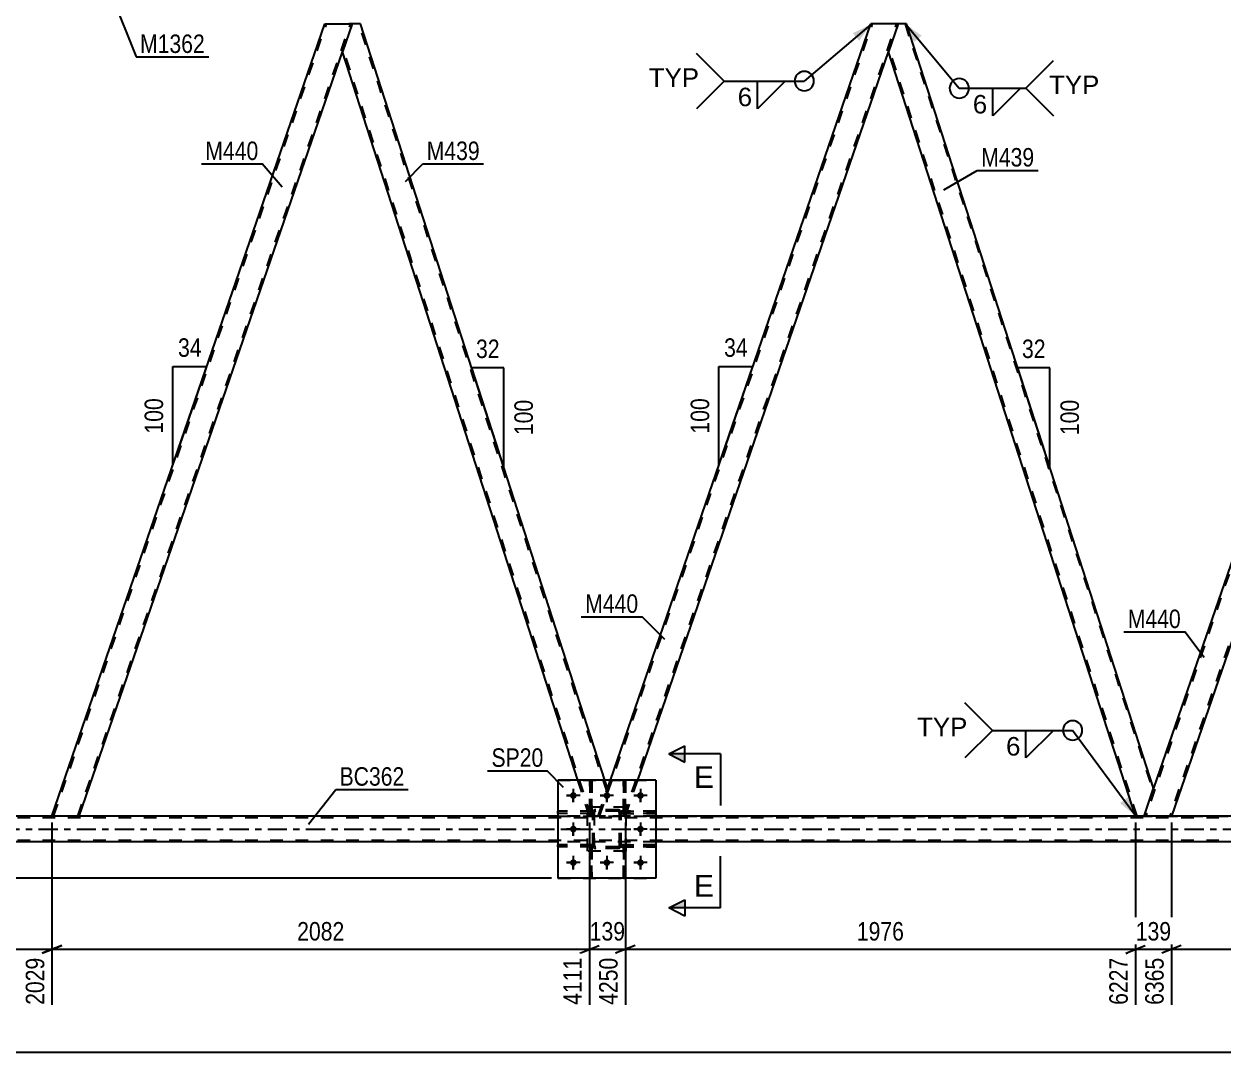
# Model space of a CAD drawing. Header units: millimetres. Extents: x 0 to 841, y 0 to 594.
# Drawn here: x 97.8 to 283.7, y 281.9 to 441.2 of the extents above; entities that cross this region are included whole.
import ezdxf

# ---------------------------------------------------------------- set-up
doc = ezdxf.new("R2010")
doc.units = ezdxf.units.MM
doc.linetypes.add('DXK_LINE_DOT2', pattern=[3.9198, 1.9599, -1.9599])
doc.linetypes.add('DXK_LINE_DOT3', pattern=[5.9187, 2.979, -0.9799, 0.9799, -0.9799])
doc.styles.add('Arial', font='ARIAL.TTF', dxfattribs={"height": 0.2})
doc.styles.add('Arial Narrow', font='ARIALN.TTF', dxfattribs={"height": 0.2})

# ---------------------------------------------------------------- blocks, each defined once
blk = doc.blocks.new('Part-122573297-3753 - 3751')
at = {"color": 7, "linetype": 'DXK_LINE_DOT2'}
for p, q in [((185.88, 318.94), (185.91, 319.12)), ((185.91, 319.12), (185.88, 318.94)), ((185.88, 313.9), (185.88, 318.94)), ((185.88, 318.94), (185.88, 318.94)), ((185.88, 313.9), (185.88, 318.94)), ((186.12, 318.94), (186.13, 319.03)), ((186.13, 319.03), (186.12, 318.94)), ((186.12, 313.9), (186.12, 318.94)), ((186.12, 318.94), (186.12, 318.94)), ((186.12, 318.94), (186.12, 313.9)), ((186.13, 319.03), (186.19, 319.11)), ((186.19, 319.11), (186.13, 319.03)), ((186.17, 319.38), (186.36, 319.42)), ((186.36, 319.42), (186.17, 319.38)), ((186.19, 319.11), (186.26, 319.16)), ((186.26, 319.16), (186.19, 319.11)), ((186.36, 319.18), (186.26, 319.16)), ((189.8, 319.42), (186.36, 319.42)), ((189.8, 319.18), (186.36, 319.18)), ((189.8, 319.42), (189.98, 319.38)), ((189.98, 319.38), (189.8, 319.42)), ((189.89, 319.16), (189.8, 319.18)), ((189.89, 319.16), (189.97, 319.11)), ((189.97, 319.11), (190.02, 319.03)), ((190.02, 319.03), (189.97, 319.11)), ((190.02, 319.03), (190.04, 318.94)), ((190.04, 318.94), (190.02, 319.03)), ((190.04, 313.9), (190.04, 318.94)), ((190.04, 318.94), (190.04, 318.94)), ((190.04, 313.9), (190.04, 318.94)), ((190.24, 319.12), (190.28, 318.94)), ((190.28, 318.94), (190.24, 319.12)), ((190.28, 313.9), (190.28, 318.94)), ((190.28, 318.94), (190.28, 318.94)), ((190.28, 313.9), (190.28, 318.94)), ((185.88, 313.9), (185.88, 313.9)), ((185.91, 313.71), (185.88, 313.9)), ((185.88, 313.9), (185.91, 313.71)), ((186.12, 313.9), (186.12, 313.9)), ((186.13, 313.81), (186.12, 313.9)), ((186.12, 313.9), (186.13, 313.81)), ((186.19, 313.73), (186.13, 313.81)), ((186.13, 313.81), (186.19, 313.73)), ((186.36, 313.42), (186.17, 313.45)), ((186.17, 313.45), (186.36, 313.42)), ((186.26, 313.68), (186.19, 313.73)), ((186.36, 313.66), (186.26, 313.68)), ((189.8, 313.66), (186.36, 313.66)), ((189.8, 313.42), (186.36, 313.42)), ((189.89, 313.68), (189.8, 313.66)), ((189.98, 313.45), (189.8, 313.42)), ((189.8, 313.42), (189.98, 313.45)), ((189.97, 313.73), (189.89, 313.68)), ((189.89, 313.68), (189.97, 313.73)), ((190.02, 313.81), (189.97, 313.73)), ((189.97, 313.73), (190.02, 313.81)), ((190.04, 313.9), (190.02, 313.81)), ((190.02, 313.81), (190.04, 313.9)), ((190.04, 313.9), (190.04, 313.9)), ((190.28, 313.9), (190.24, 313.71)), ((190.24, 313.71), (190.28, 313.9)), ((190.28, 313.9), (190.28, 313.9))]:
    blk.add_line(p, q, dxfattribs=at)
at = {"color": 7, "linetype": 'DXK_LINE_DOT3'}
blk.add_line((188.08, 316.42), (188.08, 316.42), dxfattribs=at)
at = {"color": 7, "linetype": 'DXK_LINE_DOT2'}
for centre, start, end in [((186.36, 318.94), 112.5057, 157.5057), ((186.36, 318.94), 112.5057, 157.5057), ((189.8, 318.94), 22.5057, 67.5057), ((189.8, 318.94), 22.5057, 67.5057), ((186.36, 313.9), 202.5057, 247.5057), ((186.36, 313.9), 202.5057, 247.5057), ((189.8, 313.9), 292.5057, 337.5057), ((189.8, 313.9), 292.5057, 337.5057)]:
    blk.add_arc(centre, 0.48, start, end, dxfattribs=at)
blk = doc.blocks.new('Bolt-122573297-3758 - 3751')
at = {"color": 1, "linetype": 'Continuous'}
for p, q in [((182.88, 322.66), (182.88, 321.96)), ((188.08, 322.66), (188.08, 321.96)), ((193.28, 322.66), (193.28, 321.96)), ((181.84, 321.62), (182.53, 321.62)), ((182.88, 320.58), (182.88, 321.27)), ((183.92, 321.62), (183.22, 321.62)), ((187.04, 321.62), (187.73, 321.62)), ((188.08, 320.58), (188.08, 321.27)), ((189.12, 321.62), (188.42, 321.62)), ((192.24, 321.62), (192.93, 321.62)), ((193.28, 320.58), (193.28, 321.27)), ((194.32, 321.62), (193.62, 321.62)), ((181.84, 316.42), (182.53, 316.42)), ((182.88, 317.46), (182.88, 316.76)), ((183.92, 316.42), (183.22, 316.42)), ((192.24, 316.42), (192.93, 316.42)), ((193.28, 317.46), (193.28, 316.76)), ((194.32, 316.42), (193.62, 316.42)), ((182.88, 315.38), (182.88, 316.07)), ((193.28, 315.38), (193.28, 316.07)), ((181.84, 311.22), (182.53, 311.22)), ((182.88, 312.26), (182.88, 311.56)), ((182.88, 310.18), (182.88, 310.87)), ((183.92, 311.22), (183.22, 311.22)), ((187.04, 311.22), (187.73, 311.22)), ((188.08, 312.26), (188.08, 311.56)), ((188.08, 310.18), (188.08, 310.87)), ((189.12, 311.22), (188.42, 311.22)), ((192.24, 311.22), (192.93, 311.22)), ((193.28, 312.26), (193.28, 311.56)), ((193.28, 310.18), (193.28, 310.87)), ((194.32, 311.22), (193.62, 311.22))]:
    blk.add_line(p, q, dxfattribs=at)
blk = doc.blocks.new('Bolt-122573297-3759 - 3751')
at = {"linetype": 'Continuous'}
for points in [[(183.4, 321.62, -1), (182.36, 321.62, -1)], [(188.6, 321.62, -1), (187.56, 321.62, -1)], [(193.8, 321.62, -1), (192.76, 321.62, -1)], [(183.4, 316.42, -1), (182.36, 316.42, -1)], [(193.8, 316.42, -1), (192.76, 316.42, -1)], [(183.4, 311.22, -1), (182.36, 311.22, -1)], [(188.6, 311.22, -1), (187.56, 311.22, -1)], [(193.8, 311.22, -1), (192.76, 311.22, -1)]]:
    blk.add_hatch(color=1, dxfattribs=at).paths.add_polyline_path(points)
at = {"color": 1, "linetype": 'Continuous'}
for p, q in [((182.88, 322.66), (182.88, 320.58)), ((188.08, 322.66), (188.08, 320.58)), ((193.28, 322.66), (193.28, 320.58)), ((183.92, 321.62), (181.84, 321.62)), ((189.12, 321.62), (187.04, 321.62)), ((194.32, 321.62), (192.24, 321.62)), ((183.92, 316.42), (181.84, 316.42)), ((182.88, 317.46), (182.88, 315.38)), ((194.32, 316.42), (192.24, 316.42)), ((193.28, 317.46), (193.28, 315.38)), ((183.92, 311.22), (181.84, 311.22)), ((182.88, 312.26), (182.88, 310.18)), ((189.12, 311.22), (187.04, 311.22)), ((188.08, 312.26), (188.08, 310.18)), ((194.32, 311.22), (192.24, 311.22)), ((193.28, 312.26), (193.28, 310.18))]:
    blk.add_line(p, q, dxfattribs=at)
blk = doc.blocks.new('Part-122573297-3872 - 3751')
at = {"color": 7, "linetype": 'DXK_LINE_DOT2'}
for p, q in [((195.68, 319.18), (190.28, 319.18)), ((190.28, 319.18), (190.28, 318.86)), ((190.28, 318.86), (195.68, 318.86)), ((190.88, 318.86), (190.88, 319.18)), ((195.68, 318.86), (195.68, 319.18))]:
    blk.add_line(p, q, dxfattribs=at)
blk = doc.blocks.new('Part-122573297-3772 - 3751')
at = {"color": 7, "linetype": 'DXK_LINE_DOT2'}
for p, q in [((313.84, 441.2), (271.57, 318.42)), ((317.56, 441.2), (275.29, 318.42)), ((317.82, 441.2), (316.33, 436.88)), ((272.8, 322.74), (271.32, 318.42)), ((275.04, 318.42), (275.4, 318.42))]:
    blk.add_line(p, q, dxfattribs=at)
at = {"color": 2, "linetype": 'Continuous'}
for p, q in [((313.59, 441.2), (272.8, 322.74)), ((313.59, 441.2), (317.31, 441.2)), ((317.31, 441.2), (317.82, 441.2)), ((316.33, 436.88), (275.55, 318.42)), ((275.04, 318.42), (271.32, 318.42)), ((275.51, 318.42), (275.04, 318.42)), ((275.55, 318.42), (275.51, 318.42))]:
    blk.add_line(p, q, dxfattribs=at)
blk = doc.blocks.new('Part-122573297-3908 - 3751')
at = {"color": 2, "linetype": 'Continuous'}
for p, q in [((102.1, 318.42), (94.1, 318.42)), ((180.48, 318.42), (106.33, 318.42)), ((269.99, 318.42), (195.68, 318.42)), ((349.69, 318.42), (275.55, 318.42)), ((180.48, 314.42), (94.1, 314.42)), ((349.69, 314.42), (195.68, 314.42))]:
    blk.add_line(p, q, dxfattribs=at)
at = {"color": 7, "linetype": 'DXK_LINE_DOT2'}
for p, q in [((757.22, 318.18), (94.1, 318.18)), ((106.33, 318.42), (102.1, 318.42)), ((180.48, 318.42), (757.22, 318.42)), ((195.68, 318.42), (180.48, 318.42)), ((275.55, 318.42), (269.99, 318.42)), ((757.22, 314.66), (94.1, 314.66)), ((195.68, 314.42), (180.48, 314.42))]:
    blk.add_line(p, q, dxfattribs=at)
at = {"color": 7, "linetype": 'DXK_LINE_DOT3'}
blk.add_line((94.1, 316.42), (757.22, 316.42), dxfattribs=at)
blk = doc.blocks.new('Part-122573297-3960 - 3751')
at = {"color": 7, "linetype": 'DXK_LINE_DOT2'}
for p, q in [((185.88, 318.94), (185.91, 319.12)), ((185.91, 319.12), (185.88, 318.94)), ((185.88, 313.9), (185.88, 318.94)), ((185.88, 318.94), (185.88, 318.94)), ((185.88, 313.9), (185.88, 318.94)), ((186.12, 318.94), (186.13, 319.03)), ((186.13, 319.03), (186.12, 318.94)), ((186.12, 313.9), (186.12, 318.94)), ((186.12, 318.94), (186.12, 318.94)), ((186.12, 318.94), (186.12, 313.9)), ((186.13, 319.03), (186.19, 319.11)), ((186.19, 319.11), (186.13, 319.03)), ((186.17, 319.38), (186.36, 319.42)), ((186.36, 319.42), (186.17, 319.38)), ((186.26, 319.16), (186.19, 319.11)), ((186.36, 319.18), (186.26, 319.16)), ((189.8, 319.42), (186.36, 319.42)), ((189.8, 319.18), (186.36, 319.18)), ((189.8, 319.42), (189.98, 319.38)), ((189.98, 319.38), (189.8, 319.42)), ((189.89, 319.16), (189.8, 319.18)), ((189.89, 319.16), (189.97, 319.11)), ((189.97, 319.11), (190.02, 319.03)), ((190.02, 319.03), (189.97, 319.11)), ((190.02, 319.03), (190.04, 318.94)), ((190.04, 318.94), (190.02, 319.03)), ((190.04, 313.9), (190.04, 318.94)), ((190.04, 318.94), (190.04, 318.94)), ((190.04, 313.9), (190.04, 318.94)), ((190.24, 319.12), (190.28, 318.94)), ((190.28, 318.94), (190.24, 319.12)), ((190.28, 313.9), (190.28, 318.94)), ((190.28, 318.94), (190.28, 318.94)), ((190.28, 313.9), (190.28, 318.94)), ((185.88, 313.9), (185.88, 313.9)), ((185.91, 313.71), (185.88, 313.9)), ((185.88, 313.9), (185.91, 313.71)), ((186.12, 313.9), (186.12, 313.9)), ((186.13, 313.81), (186.12, 313.9)), ((186.12, 313.9), (186.13, 313.81)), ((186.19, 313.73), (186.13, 313.81)), ((186.13, 313.81), (186.19, 313.73)), ((186.36, 313.42), (186.17, 313.45)), ((186.17, 313.45), (186.36, 313.42)), ((186.26, 313.68), (186.19, 313.73)), ((186.36, 313.66), (186.26, 313.68)), ((189.8, 313.66), (186.36, 313.66)), ((189.8, 313.42), (186.36, 313.42)), ((189.89, 313.68), (189.8, 313.66)), ((189.98, 313.45), (189.8, 313.42)), ((189.8, 313.42), (189.98, 313.45)), ((189.97, 313.73), (189.89, 313.68)), ((190.02, 313.81), (189.97, 313.73)), ((189.97, 313.73), (190.02, 313.81)), ((190.04, 313.9), (190.02, 313.81)), ((190.02, 313.81), (190.04, 313.9)), ((190.04, 313.9), (190.04, 313.9)), ((190.28, 313.9), (190.24, 313.71)), ((190.24, 313.71), (190.28, 313.9)), ((190.28, 313.9), (190.28, 313.9))]:
    blk.add_line(p, q, dxfattribs=at)
at = {"color": 7, "linetype": 'DXK_LINE_DOT3'}
blk.add_line((188.08, 316.42), (188.08, 316.42), dxfattribs=at)
at = {"color": 7, "linetype": 'DXK_LINE_DOT2'}
for centre, start, end in [((186.36, 318.94), 112.5057, 157.5057), ((186.36, 318.94), 112.5057, 157.5057), ((189.8, 318.94), 22.5057, 67.5057), ((189.8, 318.94), 22.5057, 67.5057), ((186.36, 313.9), 202.5057, 247.5057), ((186.36, 313.9), 202.5057, 247.5057), ((189.8, 313.9), 292.5057, 337.5057), ((189.8, 313.9), 292.5057, 337.5057)]:
    blk.add_arc(centre, 0.48, start, end, dxfattribs=at)
blk = doc.blocks.new('Part-122573297-3784 - 3751')
at = {"color": 7, "linetype": 'DXK_LINE_DOT2'}
for p, q in [((185.88, 313.98), (180.48, 313.98)), ((180.48, 313.66), (180.48, 313.98)), ((185.88, 313.66), (180.48, 313.66)), ((185.28, 313.66), (185.28, 313.98)), ((185.88, 313.98), (185.88, 313.66))]:
    blk.add_line(p, q, dxfattribs=at)
blk = doc.blocks.new('Part-122573297-3842 - 3751')
at = {"color": 7, "linetype": 'DXK_LINE_DOT2'}
for p, q in [((195.68, 313.98), (190.28, 313.98)), ((190.28, 313.98), (190.28, 313.66)), ((190.28, 313.66), (195.68, 313.66)), ((190.88, 313.66), (190.88, 313.98)), ((195.68, 313.66), (195.68, 313.98))]:
    blk.add_line(p, q, dxfattribs=at)
blk = doc.blocks.new('Part-122573297-3785 - 3751')
at = {"color": 7, "linetype": 'DXK_LINE_DOT2'}
for p, q in [((185.88, 319.18), (180.48, 319.18)), ((180.48, 318.86), (180.48, 319.18)), ((185.88, 318.86), (180.48, 318.86)), ((185.28, 318.86), (185.28, 319.18)), ((185.88, 319.18), (185.88, 318.86))]:
    blk.add_line(p, q, dxfattribs=at)
blk = doc.blocks.new('Part-122573297-3786 - 3751')
at = {"color": 7, "linetype": 'DXK_LINE_DOT2'}
for p, q in [((190.28, 313.66), (190.28, 313.98)), ((190.28, 313.98), (195.68, 313.98)), ((195.68, 313.66), (190.28, 313.66)), ((190.88, 313.66), (190.88, 313.98)), ((195.68, 313.98), (195.68, 313.66))]:
    blk.add_line(p, q, dxfattribs=at)
blk = doc.blocks.new('Part-122573297-3848 - 3751')
at = {"color": 7, "linetype": 'DXK_LINE_DOT2'}
for p, q in [((185.43, 308.82), (185.43, 313.65)), ((185.43, 313.65), (185.75, 313.65)), ((185.43, 313.05), (185.75, 313.05)), ((185.75, 313.65), (185.75, 308.82)), ((185.75, 308.82), (185.43, 308.82))]:
    blk.add_line(p, q, dxfattribs=at)
blk = doc.blocks.new('Part-122573297-3801 - 3751')
at = {"color": 7, "linetype": 'DXK_LINE_DOT2'}
for p, q in [((190.28, 318.86), (190.28, 319.18)), ((190.28, 319.18), (195.68, 319.18)), ((195.68, 318.86), (190.28, 318.86)), ((190.88, 318.86), (190.88, 319.18)), ((195.68, 319.18), (195.68, 318.86))]:
    blk.add_line(p, q, dxfattribs=at)
blk = doc.blocks.new('Part-122573297-3802 - 3751')
at = {"color": 7, "linetype": 'DXK_LINE_DOT2'}
for p, q in [((191.08, 319.82), (185.08, 319.82)), ((185.08, 313.02), (185.08, 319.82)), ((191.08, 313.02), (191.08, 319.82)), ((191.08, 313.02), (185.08, 313.02))]:
    blk.add_line(p, q, dxfattribs=at)
blk = doc.blocks.new('Part-122573297-3881 - 3751')
at = {"color": 2, "linetype": 'Continuous'}
for p, q in [((195.68, 324.02), (180.48, 324.02)), ((180.48, 324.02), (180.48, 308.82)), ((195.68, 324.02), (195.68, 308.82)), ((195.68, 308.82), (180.48, 308.82))]:
    blk.add_line(p, q, dxfattribs=at)
blk = doc.blocks.new('Part-122573297-3876 - 3751')
at = {"color": 7, "linetype": 'DXK_LINE_DOT2'}
for p, q in [((185.43, 319.17), (185.43, 324.02)), ((185.43, 324.02), (185.75, 324.02)), ((185.75, 324.02), (185.75, 319.17)), ((185.43, 319.77), (185.75, 319.77)), ((185.75, 319.17), (185.43, 319.17))]:
    blk.add_line(p, q, dxfattribs=at)
blk = doc.blocks.new('Part-122573297-3815 - 3751')
at = {"color": 7, "linetype": 'DXK_LINE_DOT2'}
for p, q in [((190.63, 319.17), (190.63, 324.02)), ((190.63, 324.02), (190.95, 324.02)), ((190.95, 324.02), (190.95, 319.17)), ((190.63, 319.77), (190.95, 319.77)), ((190.95, 319.17), (190.63, 319.17))]:
    blk.add_line(p, q, dxfattribs=at)
blk = doc.blocks.new('Part-122573297-3884 - 3751')
at = {"color": 7, "linetype": 'DXK_LINE_DOT2'}
for p, q in [((185.88, 313.98), (180.48, 313.98)), ((180.48, 313.98), (180.48, 313.66)), ((185.88, 313.66), (180.48, 313.66)), ((185.28, 313.66), (185.28, 313.98)), ((185.88, 313.66), (185.88, 313.98))]:
    blk.add_line(p, q, dxfattribs=at)
blk = doc.blocks.new('Part-122573297-3948 - 3751')
at = {"color": 7, "linetype": 'DXK_LINE_DOT2'}
for p, q in [((185.75, 313.65), (185.43, 313.65)), ((185.43, 313.65), (185.43, 308.82)), ((185.43, 313.05), (185.75, 313.05)), ((185.75, 308.82), (185.75, 313.65)), ((185.43, 308.82), (185.75, 308.82))]:
    blk.add_line(p, q, dxfattribs=at)
blk = doc.blocks.new('Part-122573297-3839 - 3751')
at = {"color": 7, "linetype": 'DXK_LINE_DOT2'}
for p, q in [((185.88, 319.18), (180.48, 319.18)), ((180.48, 319.18), (180.48, 318.86)), ((185.88, 318.86), (180.48, 318.86)), ((185.28, 318.86), (185.28, 319.18)), ((185.88, 318.86), (185.88, 319.18))]:
    blk.add_line(p, q, dxfattribs=at)
blk = doc.blocks.new('Part-122573297-3845 - 3751')
at = {"color": 7, "linetype": 'DXK_LINE_DOT2'}
for p, q in [((190.63, 308.82), (190.63, 313.65)), ((190.63, 313.65), (190.95, 313.65)), ((190.63, 313.05), (190.95, 313.05)), ((190.95, 313.65), (190.95, 308.82)), ((190.95, 308.82), (190.63, 308.82))]:
    blk.add_line(p, q, dxfattribs=at)
blk = doc.blocks.new('Part-122573297-3927 - 3751')
at = {"color": 2, "linetype": 'Continuous'}
for p, q in [((102.1, 318.42), (144.37, 441.2)), ((144.37, 441.2), (148.09, 441.2)), ((148.6, 441.2), (148.09, 441.2)), ((106.33, 318.42), (147.11, 436.88)), ((105.82, 318.42), (102.1, 318.42)), ((106.29, 318.42), (105.82, 318.42)), ((106.33, 318.42), (106.29, 318.42))]:
    blk.add_line(p, q, dxfattribs=at)
at = {"color": 7, "linetype": 'DXK_LINE_DOT2'}
for p, q in [((102.35, 318.42), (144.62, 441.2)), ((106.08, 318.42), (148.35, 441.2)), ((147.11, 436.88), (148.6, 441.2)), ((105.82, 318.42), (106.18, 318.42))]:
    blk.add_line(p, q, dxfattribs=at)
blk = doc.blocks.new('Part-122573297-3932 - 3751')
at = {"color": 2, "linetype": 'Continuous'}
for p, q in [((148.6, 441.2), (147.11, 436.88)), ((149.92, 441.2), (148.6, 441.2)), ((187.78, 324.02), (149.92, 441.2)), ((183.58, 324.02), (147.11, 436.88))]:
    blk.add_line(p, q, dxfattribs=at)
at = {"color": 7, "linetype": 'DXK_LINE_DOT2'}
for p, q in [((188.06, 322.36), (149.67, 441.2)), ((185.64, 318.42), (147.24, 437.26)), ((185.39, 318.42), (183.58, 324.02)), ((188.19, 322.74), (187.78, 324.02)), ((186.71, 318.42), (188.19, 322.74)), ((185.39, 318.42), (186.71, 318.42))]:
    blk.add_line(p, q, dxfattribs=at)
blk = doc.blocks.new('Part-122573297-3939 - 3751')
at = {"color": 7, "linetype": 'DXK_LINE_DOT2'}
for p, q in [((180.48, 324.02), (195.68, 324.02)), ((180.48, 324.02), (180.48, 308.82)), ((195.68, 324.02), (195.68, 308.82)), ((180.48, 308.82), (195.68, 308.82))]:
    blk.add_line(p, q, dxfattribs=at)
blk = doc.blocks.new('Part-122573297-3941 - 3751')
at = {"color": 7, "linetype": 'DXK_LINE_DOT2'}
for p, q in [((190.63, 324.02), (190.63, 319.17)), ((190.95, 324.02), (190.63, 324.02)), ((190.95, 319.17), (190.95, 324.02)), ((190.63, 319.77), (190.95, 319.77)), ((190.63, 319.17), (190.95, 319.17))]:
    blk.add_line(p, q, dxfattribs=at)
blk = doc.blocks.new('Part-122573297-3942 - 3751')
at = {"color": 7, "linetype": 'DXK_LINE_DOT2'}
for p, q in [((185.43, 324.02), (185.43, 319.17)), ((185.75, 324.02), (185.43, 324.02)), ((185.75, 319.17), (185.75, 324.02)), ((185.43, 319.77), (185.75, 319.77)), ((185.43, 319.17), (185.75, 319.17))]:
    blk.add_line(p, q, dxfattribs=at)
blk = doc.blocks.new('Part-122573297-3947 - 3751')
at = {"color": 7, "linetype": 'DXK_LINE_DOT2'}
for p, q in [((190.95, 313.65), (190.63, 313.65)), ((190.63, 313.65), (190.63, 308.82)), ((190.63, 313.05), (190.95, 313.05)), ((190.95, 308.82), (190.95, 313.65)), ((190.63, 308.82), (190.95, 308.82))]:
    blk.add_line(p, q, dxfattribs=at)
blk = doc.blocks.new('Part-122573297-3961 - 3751')
at = {"color": 7, "linetype": 'DXK_LINE_DOT2'}
for p, q in [((191.08, 319.82), (185.08, 319.82)), ((185.08, 313.02), (185.08, 319.82)), ((191.08, 313.02), (191.08, 319.82)), ((191.08, 313.02), (185.08, 313.02))]:
    blk.add_line(p, q, dxfattribs=at)
blk = doc.blocks.new('Part-122573297-3971 - 3751')
at = {"color": 2, "linetype": 'Continuous'}
for p, q in [((233.21, 441.2), (231.72, 436.88)), ((234.53, 441.2), (233.21, 441.2)), ((272.8, 322.74), (234.53, 441.2)), ((269.99, 318.42), (231.72, 436.88)), ((271.32, 318.42), (272.8, 322.74)), ((269.99, 318.42), (271.32, 318.42))]:
    blk.add_line(p, q, dxfattribs=at)
at = {"color": 7, "linetype": 'DXK_LINE_DOT2'}
for p, q in [((234.28, 441.2), (272.67, 322.36)), ((270.25, 318.42), (231.85, 437.26))]:
    blk.add_line(p, q, dxfattribs=at)
blk = doc.blocks.new('Part-122573297-4007 - 3751')
at = {"color": 7, "linetype": 'DXK_LINE_DOT2'}
for p, q in [((186.96, 318.42), (229.23, 441.2)), ((190.68, 318.42), (232.95, 441.2)), ((231.72, 436.88), (233.21, 441.2)), ((186.71, 318.42), (188.64, 324.02)), ((190.94, 318.42), (192.87, 324.02)), ((190.94, 318.42), (186.71, 318.42))]:
    blk.add_line(p, q, dxfattribs=at)
at = {"color": 2, "linetype": 'Continuous'}
for p, q in [((188.64, 324.02), (228.98, 441.2)), ((232.7, 441.2), (228.98, 441.2)), ((233.21, 441.2), (232.7, 441.2)), ((192.87, 324.02), (231.72, 436.88))]:
    blk.add_line(p, q, dxfattribs=at)
blk = doc.blocks.new('AngleDimension-122573297-10740 - 3751')
at = {"color": 7, "linetype": 'Continuous'}
for p, q in [((120.82, 388.12), (126.1, 388.12)), ((120.82, 372.81), (126.1, 388.12)), ((120.82, 372.81), (120.82, 388.12)), ((121.78, 375.58), (126.1, 388.12))]:
    blk.add_line(p, q, dxfattribs=at)
at = {"color": 0}
for points in [[(125.89, 389.02), (125.89, 393.22), (121.03, 393.22), (121.03, 389.02)], [(119.92, 383.81), (115.72, 383.81), (115.72, 377.12), (119.92, 377.12)]]:
    blk.add_wipeout(points, dxfattribs=at)
at = {"color": 3, "style": 'Arial Narrow'}
blk.add_text('34', height=2.863, dxfattribs=at).set_placement((121.63, 389.62))
blk.add_text('100', height=2.863, rotation=90.0002, dxfattribs=at).set_placement((119.32, 377.72))
blk = doc.blocks.new('StraightDimension-122573297-10707 - 3751')
at = {"color": 7, "linetype": 'Continuous'}
for p, q in [((81, 454), (32.5, 454)), ((35.95, 452.5), (34.75, 455.5)), ((35.35, 308.82), (35.35, 454)), ((179.48, 308.82), (32.5, 308.82)), ((34.75, 310.32), (35.95, 307.32))]:
    blk.add_line(p, q, dxfattribs=at)
at = {"color": 0}
blk.add_wipeout([(34.6, 385.67), (30.4, 385.67), (30.4, 377.15), (34.6, 377.15)], dxfattribs=at)
at = {"color": 3, "style": 'Arial Narrow'}
blk.add_text('3630', height=2.863, rotation=90.0002, dxfattribs=at).set_placement((34, 377.75))
blk = doc.blocks.new('StraightDimension-122573297-13019 - 3751')
at = {"color": 7, "linetype": 'Continuous'}
for p, q in [((275.55, 317.42), (275.55, 289.18)), ((354.6, 317.42), (354.6, 289.18)), ((277.05, 298.4), (274.05, 297.2)), ((275.55, 297.8), (354.6, 297.8)), ((353.1, 297.2), (356.1, 298.4))]:
    blk.add_line(p, q, dxfattribs=at)
at = {"color": 0}
blk.add_wipeout([(319.33, 298.55), (319.33, 302.75), (310.82, 302.75), (310.82, 298.55)], dxfattribs=at)
at = {"color": 0, "linetype": 'Continuous'}
blk.add_wipeout([(354, 297.1), (349.8, 297.1), (349.8, 288.58), (354, 288.58)], dxfattribs=at)
at = {"color": 3, "style": 'Arial Narrow'}
blk.add_text('1976', height=2.863, dxfattribs=at).set_placement((311.42, 299.15))
at = {"color": 3, "linetype": 'Continuous', "style": 'Arial Narrow'}
blk.add_text('8342', height=2.863, rotation=90.0002, dxfattribs=at).set_placement((353.4, 289.18))
blk = doc.blocks.new('StraightDimension-122573297-13024 - 3751')
at = {"color": 7, "linetype": 'Continuous'}
for p, q in [((102.1, 317.42), (102.1, 289.18)), ((60.76, 313.42), (60.76, 294.67)), ((62.26, 298.4), (59.26, 297.2)), ((60.76, 297.8), (102.1, 297.8)), ((100.6, 297.2), (103.6, 298.4))]:
    blk.add_line(p, q, dxfattribs=at)
at = {"color": 0}
blk.add_wipeout([(85.69, 298.55), (85.69, 302.75), (77.17, 302.75), (77.17, 298.55)], dxfattribs=at)
at = {"color": 0, "linetype": 'Continuous'}
for points in [[(60.16, 297.1), (55.96, 297.1), (55.96, 294.07), (60.16, 294.07)], [(101.5, 297.1), (97.3, 297.1), (97.3, 288.58), (101.5, 288.58)]]:
    blk.add_wipeout(points, dxfattribs=at)
at = {"color": 3, "style": 'Arial Narrow'}
blk.add_text('2029', height=2.863, dxfattribs=at).set_placement((77.77, 299.15))
at = {"color": 3, "linetype": 'Continuous', "style": 'Arial Narrow'}
for s, height, p in [('0', 2.86, (59.56, 294.67)), ('2029', 2.863, (100.9, 289.18))]:
    blk.add_text(s, height=height, rotation=90.0002, dxfattribs=at).set_placement(p)
blk = doc.blocks.new('StraightDimension-122573297-4889 - 3751')
at = {"color": 7, "linetype": 'Continuous'}
blk.add_line((60.12, 281.87), (795.14, 281.87), dxfattribs=at)
blk = doc.blocks.new('StraightDimension-122573297-13022 - 3751')
at = {"color": 7, "linetype": 'Continuous'}
for p, q in [((185.39, 317.42), (185.39, 289.18)), ((190.94, 317.42), (190.94, 289.18)), ((183.89, 297.2), (186.89, 298.4)), ((185.39, 297.8), (190.94, 297.8)), ((192.44, 298.4), (189.44, 297.2))]:
    blk.add_line(p, q, dxfattribs=at)
at = {"color": 0}
blk.add_wipeout([(191.5, 298.55), (191.5, 302.75), (184.82, 302.75), (184.82, 298.55)], dxfattribs=at)
at = {"color": 0, "linetype": 'Continuous'}
blk.add_wipeout([(190.34, 297.1), (186.14, 297.1), (186.14, 288.58), (190.34, 288.58)], dxfattribs=at)
at = {"color": 3, "style": 'Arial Narrow'}
blk.add_text('139', height=2.863, dxfattribs=at).set_placement((185.42, 299.15))
at = {"color": 3, "linetype": 'Continuous', "style": 'Arial Narrow'}
blk.add_text('4250', height=2.863, rotation=90.0002, dxfattribs=at).set_placement((189.74, 289.18))
blk = doc.blocks.new('AngleDimension-122573297-10771 - 3751')
at = {"color": 7, "linetype": 'Continuous'}
for p, q in [((205.43, 388.12), (210.71, 388.12)), ((205.43, 372.81), (210.71, 388.12)), ((205.43, 372.81), (205.43, 388.12)), ((206.39, 375.58), (210.71, 388.12))]:
    blk.add_line(p, q, dxfattribs=at)
at = {"color": 0}
for points in [[(210.5, 389.02), (210.5, 393.22), (205.64, 393.22), (205.64, 389.02)], [(204.53, 383.81), (200.33, 383.81), (200.33, 377.12), (204.53, 377.12)]]:
    blk.add_wipeout(points, dxfattribs=at)
at = {"color": 3, "style": 'Arial Narrow'}
blk.add_text('34', height=2.863, dxfattribs=at).set_placement((206.24, 389.62))
blk.add_text('100', height=2.863, rotation=90.0002, dxfattribs=at).set_placement((203.93, 377.72))
blk = doc.blocks.new('StraightDimension-122573297-13021 - 3751')
at = {"color": 7, "linetype": 'Continuous'}
for p, q in [((190.94, 317.42), (190.94, 289.18)), ((269.99, 317.42), (269.99, 289.18)), ((192.44, 298.4), (189.44, 297.2)), ((190.94, 297.8), (269.99, 297.8)), ((268.49, 297.2), (271.49, 298.4))]:
    blk.add_line(p, q, dxfattribs=at)
at = {"color": 0}
blk.add_wipeout([(234.72, 298.55), (234.72, 302.75), (226.21, 302.75), (226.21, 298.55)], dxfattribs=at)
at = {"color": 0, "linetype": 'Continuous'}
blk.add_wipeout([(269.39, 297.1), (265.19, 297.1), (265.19, 288.58), (269.39, 288.58)], dxfattribs=at)
at = {"color": 3, "style": 'Arial Narrow'}
blk.add_text('1976', height=2.863, dxfattribs=at).set_placement((226.81, 299.15))
at = {"color": 3, "linetype": 'Continuous', "style": 'Arial Narrow'}
blk.add_text('6227', height=2.863, rotation=90.0002, dxfattribs=at).set_placement((268.79, 289.18))
blk = doc.blocks.new('AngleDimension-122573297-10756 - 3751')
at = {"color": 7, "linetype": 'Continuous'}
for p, q in [((171.38, 374.77), (167.13, 387.93)), ((172.11, 387.93), (167.13, 387.93)), ((172.11, 372.51), (167.13, 387.93)), ((172.11, 372.51), (172.11, 387.93))]:
    blk.add_line(p, q, dxfattribs=at)
at = {"color": 0}
for points in [[(172.05, 388.83), (172.05, 393.03), (167.2, 393.03), (167.2, 388.83)], [(177.21, 383.56), (173.01, 383.56), (173.01, 376.88), (177.21, 376.88)]]:
    blk.add_wipeout(points, dxfattribs=at)
at = {"color": 3, "style": 'Arial Narrow'}
blk.add_text('32', height=2.863, dxfattribs=at).set_placement((167.8, 389.43))
blk.add_text('100', height=2.863, rotation=90.0002, dxfattribs=at).set_placement((176.61, 377.48))
blk = doc.blocks.new('AngleDimension-122573297-10769 - 3751')
at = {"color": 7, "linetype": 'Continuous'}
for p, q in [((255.99, 374.77), (251.74, 387.93)), ((256.72, 387.93), (251.74, 387.93)), ((256.72, 372.51), (251.74, 387.93)), ((256.72, 372.51), (256.72, 387.93))]:
    blk.add_line(p, q, dxfattribs=at)
at = {"color": 0}
for points in [[(256.66, 388.83), (256.66, 393.03), (251.8, 393.03), (251.8, 388.83)], [(261.82, 383.56), (257.62, 383.56), (257.62, 376.88), (261.82, 376.88)]]:
    blk.add_wipeout(points, dxfattribs=at)
at = {"color": 3, "style": 'Arial Narrow'}
blk.add_text('32', height=2.863, dxfattribs=at).set_placement((252.4, 389.43))
blk.add_text('100', height=2.863, rotation=90.0002, dxfattribs=at).set_placement((261.22, 377.48))
blk = doc.blocks.new('StraightDimension-122573297-13020 - 3751')
at = {"color": 7, "linetype": 'Continuous'}
for p, q in [((269.99, 317.42), (269.99, 289.18)), ((275.55, 317.42), (275.55, 289.18)), ((268.49, 297.2), (271.49, 298.4)), ((269.99, 297.8), (275.55, 297.8)), ((277.05, 298.4), (274.05, 297.2))]:
    blk.add_line(p, q, dxfattribs=at)
at = {"color": 0}
blk.add_wipeout([(276.11, 298.55), (276.11, 302.75), (269.43, 302.75), (269.43, 298.55)], dxfattribs=at)
at = {"color": 0, "linetype": 'Continuous'}
blk.add_wipeout([(274.95, 297.1), (270.75, 297.1), (270.75, 288.58), (274.95, 288.58)], dxfattribs=at)
at = {"color": 3, "style": 'Arial Narrow'}
blk.add_text('139', height=2.863, dxfattribs=at).set_placement((270.03, 299.15))
at = {"color": 3, "linetype": 'Continuous', "style": 'Arial Narrow'}
blk.add_text('6365', height=2.863, rotation=90.0002, dxfattribs=at).set_placement((274.35, 289.18))
blk = doc.blocks.new('StraightDimension-122573297-13023 - 3751')
at = {"color": 7, "linetype": 'Continuous'}
for p, q in [((102.1, 317.42), (102.1, 289.18)), ((185.39, 317.42), (185.39, 289.18)), ((103.6, 298.4), (100.6, 297.2)), ((102.1, 297.8), (185.39, 297.8)), ((183.89, 297.2), (186.89, 298.4))]:
    blk.add_line(p, q, dxfattribs=at)
at = {"color": 0}
blk.add_wipeout([(148, 298.55), (148, 302.75), (139.49, 302.75), (139.49, 298.55)], dxfattribs=at)
at = {"color": 0, "linetype": 'Continuous'}
blk.add_wipeout([(184.79, 297.1), (180.59, 297.1), (180.59, 288.58), (184.79, 288.58)], dxfattribs=at)
at = {"color": 3, "style": 'Arial Narrow'}
blk.add_text('2082', height=2.863, dxfattribs=at).set_placement((140.09, 299.15))
at = {"color": 3, "linetype": 'Continuous', "style": 'Arial Narrow'}
blk.add_text('4111', height=2.863, rotation=90.0002, dxfattribs=at).set_placement((184.19, 289.18))
blk = doc.blocks.new('Mark-122573297-3768 - 3751')
at = {"color": 0}
blk.add_wipeout([(277.02, 347.58), (277.02, 350.58), (268.79, 350.58), (268.79, 347.58)], dxfattribs=at)
blk.add_wipeout([(277.02, 347.58), (277.02, 350.58), (268.79, 350.58), (268.79, 347.58)], dxfattribs=at)
at = {"color": 30, "linetype": 'Continuous'}
for p in [(268.19, 346.98), (280.63, 342.99)]:
    blk.add_line(p, (277.62, 346.98), dxfattribs=at)
at = {"color": 3, "style": 'Arial Narrow'}
blk.add_text('M440', height=2.863, dxfattribs=at).set_placement((268.79, 347.58))
blk = doc.blocks.new('Mark-122573297-3904 - 3751')
at = {"color": 0}
blk.add_wipeout([(156.7, 323.15), (156.7, 326.15), (146.66, 326.15), (146.66, 323.15)], dxfattribs=at)
blk.add_wipeout([(156.7, 323.15), (156.7, 326.15), (146.66, 326.15), (146.66, 323.15)], dxfattribs=at)
at = {"color": 30, "linetype": 'Continuous'}
for p, q in [((141.85, 317.19), (146.06, 322.55)), ((146.06, 322.55), (157.3, 322.55))]:
    blk.add_line(p, q, dxfattribs=at)
at = {"color": 3, "style": 'Arial Narrow'}
blk.add_text('BC362', height=2.863, dxfattribs=at).set_placement((146.66, 323.15))
blk = doc.blocks.new('Mark-122573297-3877 - 3751')
at = {"color": 0}
blk.add_wipeout([(178.24, 326.07), (178.24, 329.07), (170.2, 329.07), (170.2, 326.07)], dxfattribs=at)
blk.add_wipeout([(178.24, 326.07), (178.24, 329.07), (170.2, 329.07), (170.2, 326.07)], dxfattribs=at)
at = {"color": 30, "linetype": 'Continuous'}
for p in [(169.6, 325.47), (181.36, 322.89)]:
    blk.add_line(p, (178.84, 325.47), dxfattribs=at)
at = {"color": 3, "style": 'Arial Narrow'}
blk.add_text('SP20', height=2.863, dxfattribs=at).set_placement((170.2, 326.07))
blk = doc.blocks.new('WeldMark-122573297-5260 - 3751')
at = {"linetype": 'Continuous'}
blk.add_hatch(color=30, dxfattribs=at).paths.add_polyline_path([(226.19, 439.76), (228.96, 441.14), (227.16, 438.62)])
at = {"color": 30, "linetype": 'Continuous'}
blk.add_line((228.96, 441.14), (218.67, 432.36), dxfattribs=at)
at = {"color": 3, "linetype": 'Continuous'}
for q in [(201.96, 436.64), (201.96, 428.07)]:
    blk.add_line((206.25, 432.36), q, dxfattribs=at)
for start, end in [(90, 270), (270, 90)]:
    blk.add_arc((218.67, 432.36), 1.5, start, end, dxfattribs=at)
at = {"color": 0}
blk.add_wipeout([(210.77, 428.26), (210.77, 431.66), (208.15, 431.66), (208.15, 428.26)], dxfattribs=at)
at = {"color": 30, "linetype": 'Continuous'}
blk.add_line((206.25, 432.36), (218.67, 432.36), dxfattribs=at)
at = {"color": 3, "linetype": 'Continuous'}
for p, q in [((211.43, 432.36), (215.71, 432.36)), ((215.71, 432.36), (211.43, 428.07)), ((211.43, 428.07), (211.43, 432.36))]:
    blk.add_line(p, q, dxfattribs=at)
at = {"color": 3, "style": 'Arial'}
blk.add_text('6', height=2.87, dxfattribs=at).set_placement((208.35, 428.46))
at = {"color": 0, "linetype": 'Continuous'}
blk.add_wipeout([(202.35, 431.46), (202.35, 434.46), (194.57, 434.46), (194.57, 431.46)], dxfattribs=at)
blk.add_wipeout([(202.35, 431.46), (202.35, 434.46), (194.57, 434.46), (194.57, 431.46)], dxfattribs=at)
at = {"color": 3, "linetype": 'Continuous', "style": 'Arial'}
blk.add_text('TYP', height=2.865, dxfattribs=at).set_placement((194.57, 431.46))
blk = doc.blocks.new('Mark-122573297-3923 - 3751')
at = {"color": 0}
blk.add_wipeout([(134.08, 420.12), (134.08, 423.12), (125.86, 423.12), (125.86, 420.12)], dxfattribs=at)
blk.add_wipeout([(134.08, 420.12), (134.08, 423.12), (125.86, 423.12), (125.86, 420.12)], dxfattribs=at)
at = {"color": 30, "linetype": 'Continuous'}
for p in [(125.26, 419.52), (137.78, 415.91)]:
    blk.add_line(p, (134.68, 419.52), dxfattribs=at)
at = {"color": 3, "style": 'Arial Narrow'}
blk.add_text('M440', height=2.863, dxfattribs=at).set_placement((125.86, 420.12))
blk = doc.blocks.new('Mark-122573297-3928 - 3751')
at = {"color": 0}
blk.add_wipeout([(168.38, 420.12), (168.38, 423.12), (160.16, 423.12), (160.16, 420.12)], dxfattribs=at)
blk.add_wipeout([(168.38, 420.12), (168.38, 423.12), (160.16, 423.12), (160.16, 420.12)], dxfattribs=at)
at = {"color": 30, "linetype": 'Continuous'}
for p, q in [((156.89, 416.8), (159.56, 419.52)), ((159.56, 419.52), (168.98, 419.52))]:
    blk.add_line(p, q, dxfattribs=at)
at = {"color": 3, "style": 'Arial Narrow'}
blk.add_text('M439', height=2.863, dxfattribs=at).set_placement((160.16, 420.12))
blk = doc.blocks.new('Mark-122573297-3967 - 3751')
at = {"color": 0}
blk.add_wipeout([(254.31, 419.11), (254.31, 422.11), (246.08, 422.11), (246.08, 419.11)], dxfattribs=at)
blk.add_wipeout([(254.31, 419.11), (254.31, 422.11), (246.08, 422.11), (246.08, 419.11)], dxfattribs=at)
at = {"color": 30, "linetype": 'Continuous'}
for p, q in [((240.29, 415.51), (245.48, 418.51)), ((245.48, 418.51), (254.91, 418.51))]:
    blk.add_line(p, q, dxfattribs=at)
at = {"color": 3, "style": 'Arial Narrow'}
blk.add_text('M439', height=2.863, dxfattribs=at).set_placement((246.08, 419.11))
blk = doc.blocks.new('Mark-122573297-4003 - 3751')
at = {"color": 0}
blk.add_wipeout([(192.95, 349.93), (192.95, 352.93), (184.72, 352.93), (184.72, 349.93)], dxfattribs=at)
blk.add_wipeout([(192.95, 349.93), (192.95, 352.93), (184.72, 352.93), (184.72, 349.93)], dxfattribs=at)
at = {"color": 30, "linetype": 'Continuous'}
for p in [(184.12, 349.33), (197.08, 345.8)]:
    blk.add_line(p, (193.55, 349.33), dxfattribs=at)
at = {"color": 3, "style": 'Arial Narrow'}
blk.add_text('M440', height=2.863, dxfattribs=at).set_placement((184.72, 349.93))
blk = doc.blocks.new('WeldMark-122573297-5247 - 3751')
at = {"linetype": 'Continuous'}
blk.add_hatch(color=30, dxfattribs=at).paths.add_polyline_path([(268.8, 321.35), (269.97, 318.49), (267.59, 320.46)])
at = {"color": 3, "linetype": 'Continuous'}
for q in [(243.54, 336.01), (243.54, 327.44)]:
    blk.add_line((247.83, 331.72), q, dxfattribs=at)
at = {"color": 30, "linetype": 'Continuous'}
blk.add_line((269.97, 318.49), (260.25, 331.72), dxfattribs=at)
at = {"color": 3, "linetype": 'Continuous'}
for start, end in [(90, 270), (270, 90)]:
    blk.add_arc((260.25, 331.72), 1.5, start, end, dxfattribs=at)
at = {"color": 0}
blk.add_wipeout([(252.35, 327.62), (252.35, 331.02), (249.73, 331.02), (249.73, 327.62)], dxfattribs=at)
at = {"color": 30, "linetype": 'Continuous'}
blk.add_line((247.83, 331.72), (260.25, 331.72), dxfattribs=at)
at = {"color": 3, "linetype": 'Continuous'}
for p, q in [((253.01, 331.72), (257.29, 331.72)), ((257.29, 331.72), (253.01, 327.44)), ((253.01, 327.44), (253.01, 331.72))]:
    blk.add_line(p, q, dxfattribs=at)
at = {"color": 3, "style": 'Arial'}
blk.add_text('6', height=2.87, dxfattribs=at).set_placement((249.93, 327.82))
at = {"color": 0, "linetype": 'Continuous'}
blk.add_wipeout([(243.93, 330.82), (243.93, 333.82), (236.15, 333.82), (236.15, 330.82)], dxfattribs=at)
blk.add_wipeout([(243.93, 330.82), (243.93, 333.82), (236.15, 333.82), (236.15, 330.82)], dxfattribs=at)
at = {"color": 3, "linetype": 'Continuous', "style": 'Arial'}
blk.add_text('TYP', height=2.865, dxfattribs=at).set_placement((236.15, 330.82))
blk = doc.blocks.new('Mark-122573297-4172 - 3751')
at = {"color": 0}
blk.add_wipeout([(125.8, 436.71), (125.8, 439.71), (115.74, 439.71), (115.74, 436.71)], dxfattribs=at)
blk.add_wipeout([(125.8, 436.71), (125.8, 439.71), (115.74, 439.71), (115.74, 436.71)], dxfattribs=at)
at = {"color": 30, "linetype": 'Continuous'}
for p, q in [((111.07, 446.29), (115.14, 436.11)), ((115.14, 436.11), (126.4, 436.11))]:
    blk.add_line(p, q, dxfattribs=at)
at = {"color": 3, "style": 'Arial Narrow'}
blk.add_text('M1362', height=2.863, dxfattribs=at).set_placement((115.74, 436.71))
blk = doc.blocks.new('SectionMark-122573297-5199 - 3751')
at = {"linetype": 'Continuous'}
for points in [[(200.18, 328.06), (200.18, 326.81), (197.68, 328.06)], [(200.18, 305.45), (200.18, 304.2), (197.68, 304.2)]]:
    blk.add_hatch(color=6, dxfattribs=at).paths.add_polyline_path(points)
at = {"color": 6, "linetype": 'Continuous'}
for p, q in [((197.68, 328.06), (200.18, 329.31)), ((200.18, 326.81), (200.18, 329.31)), ((205.68, 328.06), (197.68, 328.06)), ((197.68, 328.06), (200.18, 326.81)), ((205.68, 328.06), (205.68, 320.06)), ((205.68, 304.2), (205.68, 312.2)), ((197.68, 304.2), (200.18, 305.45)), ((200.18, 305.45), (200.18, 302.95)), ((205.68, 304.2), (197.68, 304.2)), ((200.18, 302.95), (197.68, 304.2))]:
    blk.add_line(p, q, dxfattribs=at)
at = {"color": 0, "linetype": 'Continuous'}
for points in [[(204.68, 322.81), (204.68, 326.31), (201.57, 326.31), (201.57, 322.81)], [(204.68, 305.95), (204.68, 309.45), (201.57, 309.45), (201.57, 305.95)]]:
    blk.add_wipeout(points, dxfattribs=at)
at = {"color": 3, "linetype": 'Continuous', "style": 'Arial'}
for p in [(201.57, 322.81), (201.57, 305.95)]:
    blk.add_text('E', height=3.34, dxfattribs=at).set_placement(p)
blk = doc.blocks.new('WeldMark-122573297-5269 - 3751')
at = {"linetype": 'Continuous'}
blk.add_hatch(color=30, dxfattribs=at).paths.add_polyline_path([(235.69, 438.42), (234.35, 441.2), (236.85, 439.38)])
at = {"color": 30, "linetype": 'Continuous'}
blk.add_line((234.35, 441.2), (242.68, 431.23), dxfattribs=at)
at = {"color": 3, "linetype": 'Continuous'}
for q in [(257.29, 435.52), (257.29, 426.95)]:
    blk.add_line((253, 431.23), q, dxfattribs=at)
blk.add_arc((242.68, 431.23), 1.5, 90, 270, dxfattribs=at)
at = {"color": 0}
blk.add_wipeout([(247.2, 427.13), (247.2, 430.53), (244.58, 430.53), (244.58, 427.13)], dxfattribs=at)
at = {"color": 30, "linetype": 'Continuous'}
blk.add_line((242.68, 431.23), (253, 431.23), dxfattribs=at)
at = {"color": 3, "linetype": 'Continuous'}
for p, q in [((247.86, 431.23), (252.15, 431.23)), ((252.15, 431.23), (247.86, 426.95)), ((247.86, 426.95), (247.86, 431.23))]:
    blk.add_line(p, q, dxfattribs=at)
blk.add_arc((242.68, 431.23), 1.5, 270, 90, dxfattribs=at)
at = {"color": 3, "style": 'Arial'}
blk.add_text('6', height=2.87, dxfattribs=at).set_placement((244.78, 427.33))
at = {"color": 0, "linetype": 'Continuous'}
blk.add_wipeout([(264.38, 430.33), (264.38, 433.33), (256.6, 433.33), (256.6, 430.33)], dxfattribs=at)
blk.add_wipeout([(264.38, 430.33), (264.38, 433.33), (256.6, 433.33), (256.6, 430.33)], dxfattribs=at)
at = {"color": 3, "linetype": 'Continuous', "style": 'Arial'}
blk.add_text('TYP', height=2.865, dxfattribs=at).set_placement((256.6, 430.33))

msp = doc.modelspace()

# ---------------------------------------------------------------- block references
for name in ['Part-122573297-3927 - 3751', 'Part-122573297-3932 - 3751', 'Part-122573297-4007 - 3751', 'Part-122573297-3971 - 3751', 'Part-122573297-3772 - 3751', 'Part-122573297-3881 - 3751', 'Part-122573297-3939 - 3751', 'Part-122573297-3876 - 3751', 'Part-122573297-3942 - 3751', 'Part-122573297-3815 - 3751', 'Part-122573297-3941 - 3751', 'Bolt-122573297-3758 - 3751', 'Bolt-122573297-3759 - 3751', 'Part-122573297-3802 - 3751', 'Part-122573297-3961 - 3751', 'Part-122573297-3908 - 3751', 'Part-122573297-3785 - 3751', 'Part-122573297-3839 - 3751', 'Part-122573297-3753 - 3751', 'Part-122573297-3960 - 3751', 'Part-122573297-3872 - 3751', 'Part-122573297-3801 - 3751', 'Part-122573297-3784 - 3751', 'Part-122573297-3884 - 3751', 'Part-122573297-3848 - 3751', 'Part-122573297-3948 - 3751', 'Part-122573297-3842 - 3751', 'Part-122573297-3786 - 3751', 'Part-122573297-3845 - 3751', 'Part-122573297-3947 - 3751']:
    msp.add_blockref(name, (0, 0))

# ---------------------------------------------------------------- next in the draw order: block references
for name in ['AngleDimension-122573297-10740 - 3751', 'StraightDimension-122573297-13019 - 3751']:
    msp.add_blockref(name, (0, 0))

# ---------------------------------------------------------------- next in the draw order: block references
msp.add_blockref('StraightDimension-122573297-10707 - 3751', (0, 0))

# ---------------------------------------------------------------- next in the draw order: block references
msp.add_blockref('StraightDimension-122573297-13024 - 3751', (0, 0))

# ---------------------------------------------------------------- next in the draw order: block references
msp.add_blockref('StraightDimension-122573297-4889 - 3751', (0, 0))

# ---------------------------------------------------------------- next in the draw order: block references
for name in ['Mark-122573297-4172 - 3751', 'WeldMark-122573297-5260 - 3751', 'WeldMark-122573297-5269 - 3751', 'Mark-122573297-3923 - 3751', 'Mark-122573297-3928 - 3751', 'Mark-122573297-3967 - 3751', 'AngleDimension-122573297-10756 - 3751', 'AngleDimension-122573297-10771 - 3751', 'AngleDimension-122573297-10769 - 3751', 'Mark-122573297-4003 - 3751', 'Mark-122573297-3768 - 3751', 'WeldMark-122573297-5247 - 3751', 'Mark-122573297-3877 - 3751', 'StraightDimension-122573297-13022 - 3751']:
    msp.add_blockref(name, (0, 0))

# ---------------------------------------------------------------- next in the draw order: block references
for name in ['StraightDimension-122573297-13023 - 3751', 'StraightDimension-122573297-13021 - 3751']:
    msp.add_blockref(name, (0, 0))

# ---------------------------------------------------------------- next in the draw order: block references
for name in ['SectionMark-122573297-5199 - 3751', 'Mark-122573297-3904 - 3751', 'StraightDimension-122573297-13020 - 3751']:
    msp.add_blockref(name, (0, 0))

doc.saveas('drawing.dxf')
